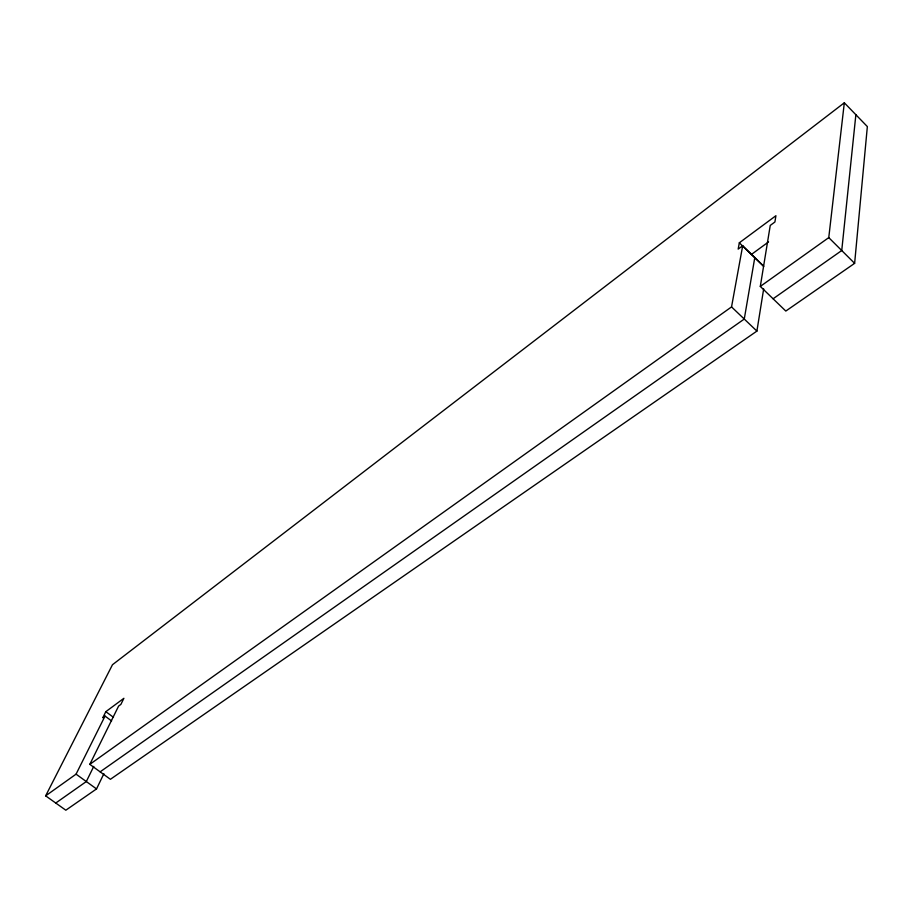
<?xml version="1.0" encoding="UTF-8"?>
<svg xmlns="http://www.w3.org/2000/svg" width="913" height="913" viewBox="0 0 913 913"><rect width="100%" height="100%" fill="white"/><g stroke="black" fill="none" stroke-linecap="round" stroke-linejoin="round"><path stroke-width="1.37" d="M763.816 266.288L742.691 245.757L738.172 249.101L739.336 242.79L775.913 215.719L774.909 221.996L770.252 225.431L760.301 286.42L785.808 311.059L854.625 263.343L867.35 126.587L844.32 102.792L112.47 664.732L45.65 795.839L65.827 810.208L96.527 788.923L103.877 773.71M855.869 114.73L841.74 250.527L773.094 298.779M760.301 286.42L828.764 237.62L844.32 102.792M111.603 720.95L105.029 716.1L102.792 717.744L105.828 711.672L123.894 698.297L120.881 704.402L118.599 706.091L89.816 764.352L110.405 779.291L756.9 331.099L763.667 288.896M754.8 257.523L744.266 319.048L100.133 771.839M89.816 764.352L731.541 306.916L742.691 245.757M93.765 766.384L86.313 781.551L55.761 803.029M45.65 795.839L76.064 774.156L105.029 716.1M751.365 254.476L768.552 241.911M76.064 774.156L96.527 788.923M105.828 711.672L113.463 717.31M731.541 306.916L756.9 331.099M739.336 242.79L763.325 266.094M828.764 237.62L854.625 263.343"/></g></svg>
